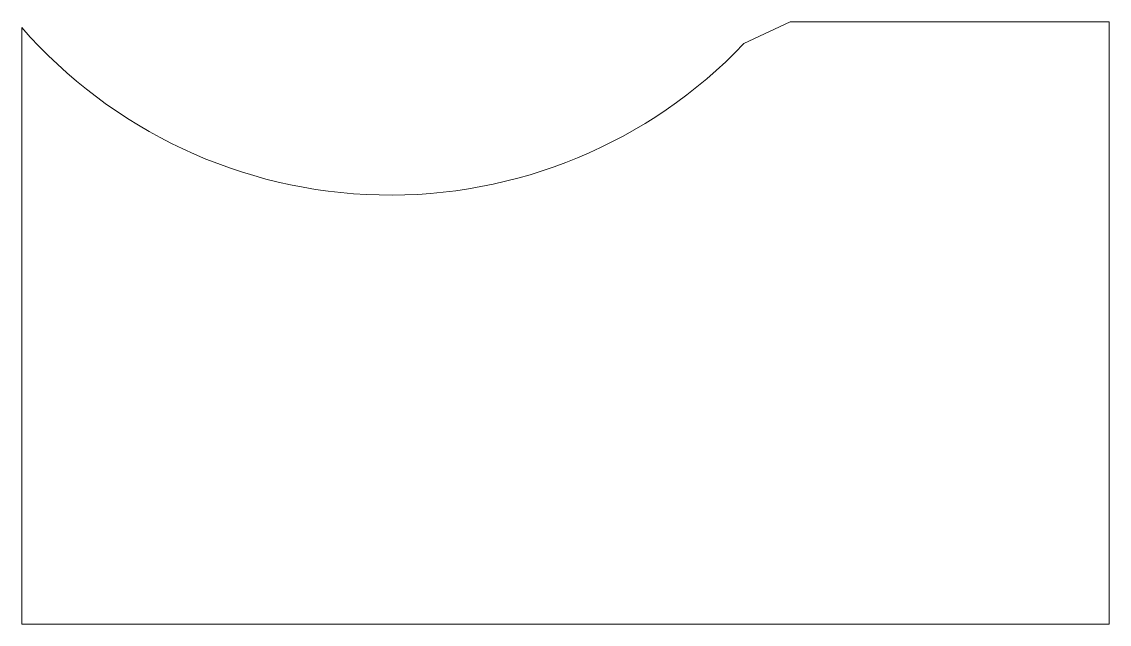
# Model space of a CAD drawing. Header units: millimetres. Extents: x -266 to 59, y 7 to 187.
import ezdxf

# ---------------------------------------------------------------- set-up
doc = ezdxf.new("R2010")
doc.units = ezdxf.units.MM

msp = doc.modelspace()

# ---------------------------------------------------------------- linework, layer by layer
at = {"color": 7, "linetype": 'Continuous', "lineweight": 15}
for p, q in [((-50.04, 180.18), (-36.27, 186.7)), ((59, 186.7), (-36.27, 186.7)), ((59, 7), (59, 186.7)), ((-265.64, 185), (-265.64, 7)), ((59, 7), (-265.64, 7))]:
    msp.add_line(p, q, dxfattribs=at)
msp.add_arc((-155.64, 281), 146, 221.1121, 316.3242, dxfattribs=at)

doc.saveas('drawing.dxf')
